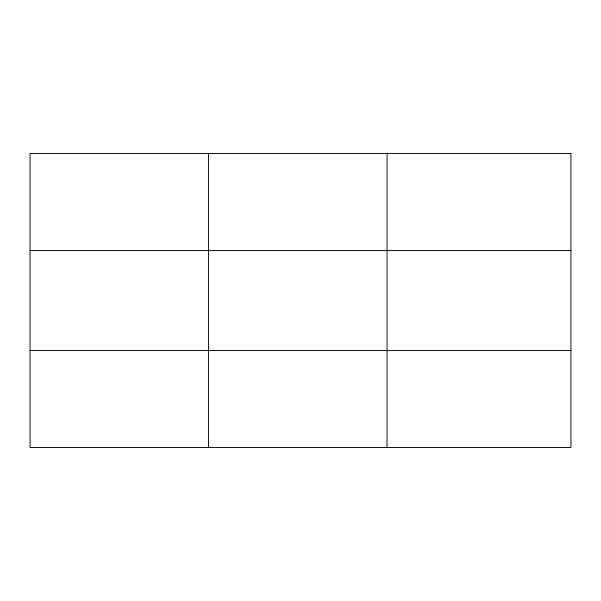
<?xml version="1.0" encoding="UTF-8"?>
<svg xmlns="http://www.w3.org/2000/svg" width="601" height="601" viewBox="0 0 601 601"><rect width="100%" height="100%" fill="white"/><g stroke="black" fill="none" stroke-linecap="round" stroke-linejoin="round"><path stroke-width="0.9" d="M208.547 153.51L208.547 447.49M387.044 153.51L387.044 447.49M30.05 250.519L570.95 250.519M30.05 350.481L570.95 350.481M570.95 153.51L570.95 447.49L30.05 447.49L30.05 153.51L570.95 153.51"/></g></svg>
